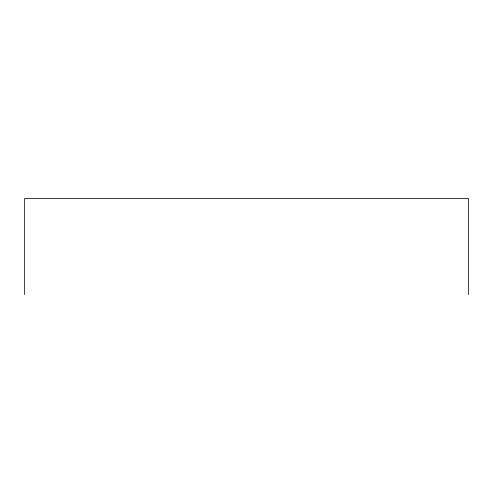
<?xml version="1.0" encoding="UTF-8"?>
<svg xmlns="http://www.w3.org/2000/svg" width="493" height="493" viewBox="0 0 493 493"><rect width="100%" height="100%" fill="white"/><g stroke="black" fill="none" stroke-linecap="round" stroke-linejoin="round"><path stroke-width="0.74" d="M468.35 294.555L468.35 198.445L24.65 198.445L24.65 294.555"/></g></svg>
